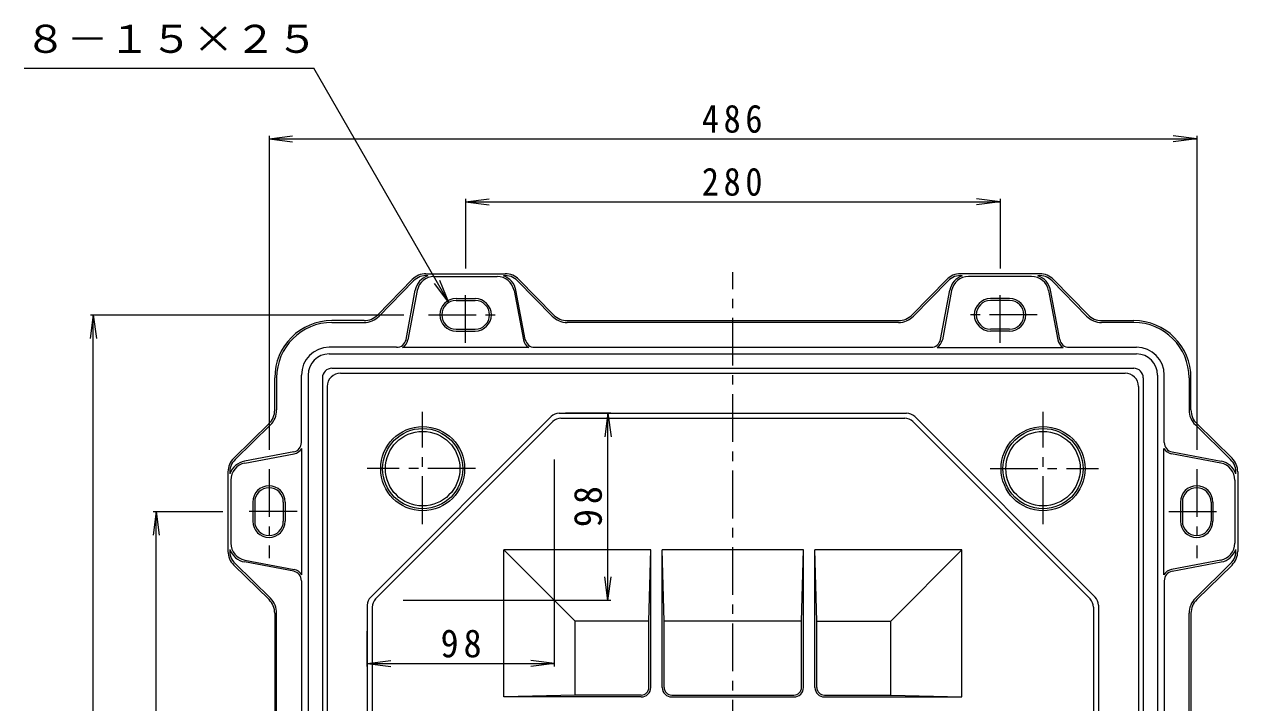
# Model space of a CAD drawing. Units: millimetres, scale not verified. Extents: x -716 to 698, y -685 to 346.
# Drawn here: x -716 to -80, y -27 to 328 of the extents above; entities that cross this region are included whole.
import ezdxf
from ezdxf.enums import TextEntityAlignment as Align

# ---------------------------------------------------------------- set-up
doc = ezdxf.new("R2010")
doc.units = ezdxf.units.MM
doc.header["$LTSCALE"] = 5
doc.linetypes.add('CHAIN1', pattern=[8, 5, -1, 1, -1])
for name, color, linetype, lineweight in [('0-0_通り芯', 3, 'Continuous', 13), ('0-1_ピット', 2, 'Continuous', 13), ('0-4_寸法', 7, 'Continuous', 13)]:
    doc.layers.add(name, color=color, linetype=linetype, lineweight=lineweight)
doc.styles.add('ＭＳ ゴシック', font='')
doc.styles.get('ＭＳ ゴシック').set_extended_font_data('MS Gothic')

msp = doc.modelspace()

# ---------------------------------------------------------------- linework, layer by layer
at = {"layer": '0-0_通り芯', "linetype": 'CHAIN1'}
for p, q in [((-344.701, -330.586), (-344.701, 198.204)), ((-507.201, 66.473), (-507.201, 125.272)), ((-182.201, 66.473), (-182.201, 125.272)), ((-479.459, 95.463), (-536.299, 95.463)), ((-209.942, 95.463), (-153.103, 95.463))]:
    msp.add_line(p, q, dxfattribs=at)
at = {"layer": '0-0_通り芯'}
for p, q in [((-550.201, 145.463), (-139.201, 145.463)), ((-557.201, 138.463), (-557.201, -272.537)), ((-132.201, 138.463), (-132.201, -272.537)), ((-439.962, 122.702), (-534.44, 28.224)), ((-435.719, 124.46), (-253.683, 124.46)), ((-434.75, 121.893), (-254.652, 121.893)), ((-249.44, 122.702), (-154.961, 28.224)), ((-438.993, 120.136), (-531.873, 27.255)), ((-250.409, 120.136), (-157.528, 27.255)), ((-387.701, 52.963), (-464.701, 52.963)), ((-464.701, -24.037), (-464.701, 52.963)), ((-388.701, 15.643), (-387.701, 52.963)), ((-387.701, -19.037), (-387.701, 52.963)), ((-380.701, 15.643), (-381.701, 52.963)), ((-381.701, -19.037), (-381.701, 52.963)), ((-307.701, 52.963), (-381.701, 52.963)), ((-308.701, 15.643), (-307.701, 52.963)), ((-307.701, -19.037), (-307.701, 52.963)), ((-300.701, 15.643), (-301.701, 52.963)), ((-301.701, -19.037), (-301.701, 52.963)), ((-224.701, 52.963), (-301.701, 52.963)), ((-224.701, -24.037), (-224.701, 52.963)), ((-536.197, 23.981), (-536.197, -252.534)), ((-533.631, 23.012), (-533.631, -249.967)), ((-155.771, 23.012), (-155.771, -249.967)), ((-153.204, 23.981), (-153.204, -252.534)), ((-427.38, -23.037), (-427.38, 15.643)), ((-388.701, -19.037), (-388.701, 15.643)), ((-380.701, -19.037), (-380.701, 15.643)), ((-308.701, 15.643), (-380.701, 15.643)), ((-308.701, -19.037), (-308.701, 15.643)), ((-300.701, -19.037), (-300.701, 15.643)), ((-262.021, -23.037), (-262.021, 15.643)), ((-427.38, -23.037), (-464.701, -24.037)), ((-392.701, -24.037), (-464.701, -24.037)), ((-392.701, -23.037), (-427.38, -23.037)), ((-376.701, -23.037), (-312.701, -23.037)), ((-376.701, -24.037), (-312.701, -24.037)), ((-296.701, -23.037), (-262.021, -23.037)), ((-296.701, -24.037), (-224.701, -24.037)), ((-262.021, -23.037), (-224.701, -24.037))]:
    msp.add_line(p, q, dxfattribs=at)
for points in [[(-388.701, 15.643), (-427.38, 15.643), (-464.701, 52.963)], [(-300.701, 15.643), (-262.021, 15.643), (-224.701, 52.963)]]:
    msp.add_lwpolyline(points, dxfattribs=at)
for centre, radius in [((-507.201, 95.463), 22), ((-507.201, 95.463), 21), ((-507.201, 95.463), 19.5), ((-182.201, 95.463), 22), ((-182.201, 95.463), 21), ((-182.201, 95.463), 19.5)]:
    msp.add_circle(centre, radius, dxfattribs=at)
for centre, radius, start, end in [((-550.201, 138.463), 7, 90, 180), ((-139.201, 138.463), 7, 0, 90), ((-435.719, 118.46), 6, 90, 135), ((-434.75, 115.893), 6, 90, 135), ((-254.652, 115.893), 6, 45, 90), ((-253.683, 118.46), 6, 45, 90), ((-530.197, 23.981), 6, 135, 180), ((-527.631, 23.012), 6, 135, 180), ((-161.771, 23.012), 6, 0, 45), ((-159.204, 23.981), 6, 0, 45), ((-392.701, -19.037), 4, 270, 0), ((-392.701, -19.037), 5, 270, 0), ((-376.701, -19.037), 5, 180, 270), ((-376.701, -19.037), 4, 180, 270), ((-312.701, -19.037), 4, 270, 0), ((-312.701, -19.037), 5, 270, 0), ((-296.701, -19.037), 5, 180, 270), ((-296.701, -19.037), 4, 180, 270)]:
    msp.add_arc(centre, radius, start, end, dxfattribs=at)
at = {"layer": '0-1_ピット'}
for p, q in [((-505.498, 197.463), (-463.903, 197.463)), ((-183.903, 197.463), (-225.498, 197.463)), ((-530.76, 175.965), (-512.642, 194.461)), ((-530.045, 175.266), (-511.927, 193.761)), ((-501.226, 195.963), (-468.175, 195.963)), ((-439.356, 175.266), (-457.474, 193.761)), ((-438.642, 175.965), (-456.76, 194.461)), ((-250.76, 175.965), (-232.642, 194.461)), ((-250.045, 175.266), (-231.927, 193.761)), ((-188.175, 195.963), (-221.226, 195.963)), ((-159.356, 175.266), (-177.474, 193.761)), ((-158.642, 175.965), (-176.76, 194.461)), ((-515.931, 163.034), (-511.052, 188.822)), ((-510.069, 188.636), (-514.948, 162.848)), ((-489.701, 184.463), (-479.701, 184.463)), ((-459.332, 188.636), (-454.453, 162.848)), ((-453.471, 163.034), (-458.35, 188.822)), ((-235.931, 163.034), (-231.052, 188.822)), ((-230.069, 188.636), (-234.948, 162.848)), ((-199.701, 184.463), (-209.701, 184.463)), ((-179.332, 188.636), (-174.453, 162.848)), ((-173.471, 163.034), (-178.35, 188.822)), ((-489.701, 183.463), (-479.701, 183.463)), ((-199.701, 183.463), (-209.701, 183.463)), ((-537.903, 172.963), (-554.701, 172.963)), ((-554.701, 171.963), (-537.903, 171.963)), ((-431.498, 172.963), (-257.903, 172.963)), ((-257.903, 171.963), (-431.498, 171.963)), ((-151.498, 172.963), (-134.701, 172.963)), ((-134.701, 171.963), (-151.498, 171.963)), ((-489.701, 168.463), (-479.701, 168.463)), ((-489.701, 167.463), (-479.701, 167.463)), ((-199.701, 168.463), (-209.701, 168.463)), ((-199.701, 167.463), (-209.701, 167.463)), ((-520.843, 158.963), (-556.201, 158.963)), ((-448.558, 158.963), (-240.844, 158.963)), ((-168.558, 158.963), (-133.201, 158.963)), ((-556.201, 155.463), (-133.201, 155.463)), ((-451.655, 158.825), (-517.746, 158.825)), ((-237.746, 158.825), (-171.656, 158.825)), ((-554.701, 147.963), (-134.701, 147.963)), ((-584.701, 126.166), (-584.701, 142.963)), ((-583.701, 142.963), (-583.701, 126.166)), ((-570.701, 109.106), (-570.701, 144.463)), ((-567.201, 144.463), (-567.201, -278.537)), ((-559.701, 142.963), (-559.701, -277.037)), ((-129.701, 142.963), (-129.701, -277.037)), ((-122.201, 144.463), (-122.201, -278.537)), ((-118.701, 109.106), (-118.701, 144.463)), ((-105.701, 142.963), (-105.701, 126.166)), ((-104.701, 126.166), (-104.701, 142.963)), ((-587.703, 119.022), (-606.199, 100.904)), ((-587.003, 118.308), (-605.499, 100.19)), ((-102.398, 118.308), (-83.903, 100.19)), ((-101.699, 119.022), (-83.203, 100.904)), ((-574.771, 104.193), (-600.56, 99.314)), ((-600.374, 98.332), (-574.585, 103.21)), ((-570.562, 39.918), (-570.562, 106.008)), ((-118.839, 39.918), (-118.839, 106.008)), ((-89.028, 98.332), (-114.816, 103.21)), ((-114.63, 104.193), (-88.842, 99.314)), ((-609.201, 93.76), (-609.201, 52.166)), ((-607.701, 89.488), (-607.701, 56.438)), ((-81.701, 89.488), (-81.701, 56.438)), ((-80.201, 93.76), (-80.201, 52.166)), ((-596.201, 77.963), (-596.201, 67.963)), ((-595.201, 77.963), (-595.201, 67.963)), ((-580.201, 77.963), (-580.201, 67.963)), ((-579.201, 77.963), (-579.201, 67.963)), ((-110.201, 77.963), (-110.201, 67.963)), ((-109.201, 77.963), (-109.201, 67.963)), ((-94.201, 77.963), (-94.201, 67.963)), ((-93.201, 77.963), (-93.201, 67.963)), ((-587.703, 26.904), (-606.199, 45.022)), ((-587.003, 27.618), (-605.499, 45.736)), ((-574.771, 41.733), (-600.56, 46.612)), ((-600.374, 47.595), (-574.585, 42.716)), ((-89.028, 47.595), (-114.816, 42.716)), ((-114.63, 41.733), (-88.842, 46.612)), ((-102.398, 27.618), (-83.903, 45.736)), ((-101.699, 26.904), (-83.203, 45.022)), ((-570.701, 36.82), (-570.701, -170.894)), ((-118.701, 36.82), (-118.701, -170.894)), ((-584.701, 19.76), (-584.701, -153.834)), ((-583.701, -153.834), (-583.701, 19.76)), ((-105.701, -153.834), (-105.701, 19.76)), ((-104.701, 19.76), (-104.701, -153.834))]:
    msp.add_line(p, q, dxfattribs=at)
at = {"layer": '0-1_ピット', "linetype": 'CHAIN1'}
for p, q in [((-484.701, 161.285), (-484.701, 190.152)), ((-204.701, 161.285), (-204.701, 190.152)), ((-504.206, 175.963), (-465.776, 175.963)), ((-185.195, 175.963), (-223.626, 175.963)), ((-587.701, 95.259), (-587.701, 48.664)), ((-101.701, 95.259), (-101.701, 48.664)), ((-573.022, 72.963), (-601.89, 72.963)), ((-116.379, 72.963), (-87.512, 72.963))]:
    msp.add_line(p, q, dxfattribs=at)
at = {"layer": '0-1_ピット'}
for centre, radius, start, end in [((-505.498, 187.463), 10, 90, 135.59067), ((-463.903, 187.463), 10, 44.40933, 90), ((-225.498, 187.463), 10, 90, 135.59067), ((-183.903, 187.463), 10, 44.40933, 90), ((-505.498, 187.463), 9, 83.69125, 135.59081), ((-501.226, 186.963), 10, 109.16592, 169.28644), ((-501.226, 186.963), 9, 90, 169.28644), ((-468.175, 186.963), 9, 10.71356, 90), ((-463.903, 187.463), 9, 44.40919, 96.30875), ((-468.175, 186.963), 10, 10.71356, 70.83408), ((-225.498, 187.463), 9, 83.69125, 135.59081), ((-221.226, 186.963), 10, 109.16592, 169.28644), ((-221.226, 186.963), 9, 90, 169.28644), ((-188.175, 186.963), 9, 10.71356, 90), ((-183.903, 187.463), 9, 44.40919, 96.30875), ((-188.175, 186.963), 10, 10.71356, 70.83408), ((-489.701, 175.963), 8.5, 90, 270), ((-479.701, 175.963), 8.5, 270, 90), ((-209.701, 175.963), 8.5, 90, 270), ((-199.701, 175.963), 8.5, 270, 90), ((-489.701, 175.963), 7.5, 90, 270), ((-479.701, 175.963), 7.5, 270, 90), ((-209.701, 175.963), 7.5, 90, 270), ((-199.701, 175.963), 7.5, 270, 90), ((-554.701, 142.963), 30, 90, 180), ((-554.701, 142.963), 29, 90, 180), ((-537.903, 182.963), 10, 270, 315.59067), ((-537.903, 182.963), 11, 270, 315.59093), ((-431.498, 182.963), 11, 224.40907, 270), ((-431.498, 182.963), 10, 224.40933, 270), ((-257.903, 182.963), 10, 270, 315.59067), ((-257.903, 182.963), 11, 270, 315.59093), ((-151.498, 182.963), 11, 224.40907, 270), ((-151.498, 182.963), 10, 224.40933, 270), ((-134.701, 142.963), 30, 0, 90), ((-134.701, 142.963), 29, 0, 90), ((-556.201, 144.463), 14.5, 90, 180), ((-520.843, 163.963), 5, 270, 349.28552), ((-520.843, 163.963), 6, 301.08063, 349.28767), ((-448.558, 163.963), 6, 190.71233, 238.91937), ((-448.558, 163.963), 5, 190.71448, 270), ((-240.844, 163.963), 5, 270, 349.28552), ((-240.844, 163.963), 6, 301.08063, 349.28767), ((-168.558, 163.963), 6, 190.71233, 238.91937), ((-168.558, 163.963), 5, 190.71448, 270), ((-133.201, 144.463), 14.5, 0, 90), ((-556.201, 144.463), 11, 90, 180), ((-133.201, 144.463), 11, 0, 90), ((-554.701, 142.963), 5, 90, 180), ((-134.701, 142.963), 5, 0, 90), ((-594.701, 126.166), 10, 314.40933, 0), ((-594.701, 126.166), 11, 314.40907, 0), ((-94.701, 126.166), 11, 180, 225.59093), ((-94.701, 126.166), 10, 180, 225.59067), ((-575.701, 109.106), 5, 280.71448, 0), ((-113.701, 109.106), 5, 180, 259.28552), ((-575.701, 109.106), 6, 280.71233, 328.91937), ((-113.701, 109.106), 6, 211.08063, 259.28767), ((-599.201, 93.76), 10, 134.40933, 180), ((-599.201, 93.76), 9, 134.40919, 186.30875), ((-598.701, 89.488), 10, 100.71356, 160.83408), ((-598.701, 89.488), 9, 100.71356, 180), ((-90.701, 89.488), 9, 0, 79.28644), ((-90.701, 89.488), 10, 19.16592, 79.28644), ((-90.201, 93.76), 9, 353.69125, 45.59081), ((-90.201, 93.76), 10, 0, 45.59067), ((-587.701, 77.963), 8.5, 0, 180), ((-587.701, 77.963), 7.5, 0, 180), ((-101.701, 77.963), 8.5, 0, 180), ((-101.701, 77.963), 7.5, 0, 180), ((-587.701, 67.963), 8.5, 180, 0), ((-587.701, 67.963), 7.5, 180, 0), ((-101.701, 67.963), 8.5, 180, 0), ((-101.701, 67.963), 7.5, 180, 0), ((-599.201, 52.166), 10, 180, 225.59067), ((-599.201, 52.166), 9, 173.69125, 225.59081), ((-598.701, 56.438), 10, 199.16592, 259.28644), ((-598.701, 56.438), 9, 180, 259.28644), ((-90.701, 56.438), 9, 280.71356, 0), ((-90.701, 56.438), 10, 280.71356, 340.83408), ((-90.201, 52.166), 9, 314.40919, 6.30875), ((-90.201, 52.166), 10, 314.40933, 0), ((-575.701, 36.82), 5, 0, 79.28552), ((-575.701, 36.82), 6, 31.08063, 79.28767), ((-113.701, 36.82), 6, 100.71233, 148.91937), ((-113.701, 36.82), 5, 100.71448, 180), ((-594.701, 19.76), 10, 0, 45.59067), ((-594.701, 19.76), 11, 0, 45.59093), ((-94.701, 19.76), 11, 134.40907, 180), ((-94.701, 19.76), 10, 134.40933, 180)]:
    msp.add_arc(centre, radius, start, end, dxfattribs=at)
at = {"layer": '0-4_寸法'}
for p, q in [((-715.915, 305.046), (-564.227, 305.046)), ((-493.451, 182.458), (-564.227, 305.046)), ((-587.701, 268.053), (-575.308, 269.685)), ((-587.701, 269.553), (-587.701, 105.259)), ((-587.701, 268.053), (-101.701, 268.053)), ((-587.701, 268.053), (-575.308, 266.422)), ((-101.701, 268.053), (-114.094, 269.685)), ((-101.701, 268.053), (-114.094, 266.422)), ((-101.701, 269.553), (-101.701, 105.259)), ((-484.701, 235.089), (-472.308, 236.721)), ((-484.701, 236.589), (-484.701, 200.152)), ((-204.701, 235.089), (-217.094, 236.721)), ((-204.701, 236.589), (-204.701, 200.152)), ((-484.701, 235.089), (-204.701, 235.089)), ((-484.701, 235.089), (-472.308, 233.458)), ((-204.701, 235.089), (-217.094, 233.458)), ((-493.451, 182.458), (-501.06, 192.375)), ((-493.451, 182.458), (-498.234, 194.007)), ((-679.791, 175.963), (-681.423, 163.57)), ((-681.291, 175.963), (-516.997, 175.963)), ((-679.791, -310.037), (-679.791, 175.963)), ((-679.791, 175.963), (-678.16, 163.57)), ((-408.63, 124.46), (-432.33, 124.46)), ((-410.13, 124.46), (-411.762, 112.067)), ((-410.13, 26.466), (-410.13, 124.46)), ((-410.13, 124.46), (-408.499, 112.067)), ((-438.204, -8.025), (-438.204, 100.199)), ((-646.827, 72.963), (-648.459, 60.57)), ((-648.327, 72.963), (-611.889, 72.963)), ((-646.827, -207.037), (-646.827, 72.963)), ((-646.827, 72.963), (-645.195, 60.57)), ((-410.13, 26.466), (-411.762, 38.86)), ((-410.13, 26.466), (-408.499, 38.86)), ((-408.63, 26.466), (-517.363, 26.466)), ((-536.197, -8.025), (-536.197, 10.454)), ((-536.197, -6.525), (-523.804, -4.894)), ((-438.204, -6.525), (-450.597, -4.894)), ((-536.197, -6.525), (-438.204, -6.525)), ((-536.197, -6.525), (-523.804, -8.157)), ((-438.204, -6.525), (-450.597, -8.157))]:
    msp.add_line(p, q, dxfattribs=at)

# ---------------------------------------------------------------- texts
at = {"layer": '0-4_寸法', "color": 2, "style": 'ＭＳ ゴシック', "width": 1.1}
msp.add_text('８－１５×２５', height=14.66, dxfattribs=at).set_placement((-715.78, 308.674), align=Align.BOTTOM_LEFT)
at = {"layer": '0-4_寸法', "color": 2, "char_height": 14.66, "attachment_point": 7, "style": 'ＭＳ ゴシック'}
for s, insert in [('\\T1.27;\\W0.9;486', (-360.951, 271.053)), ('\\T1.27;\\W0.9;280', (-360.951, 238.089)), ('\\T1.27;\\W0.95;98', (-497.826, -3.525))]:
    msp.add_mtext(s, dxfattribs=dict(at, insert=insert))
at = {"layer": '0-4_寸法', "color": 2, "insert": (-413.13, 64.838), "char_height": 14.66, "attachment_point": 7, "rotation": 90, "style": 'ＭＳ ゴシック'}
msp.add_mtext('\\T1.27;\\W0.95;98', dxfattribs=at)

doc.saveas('drawing.dxf')
